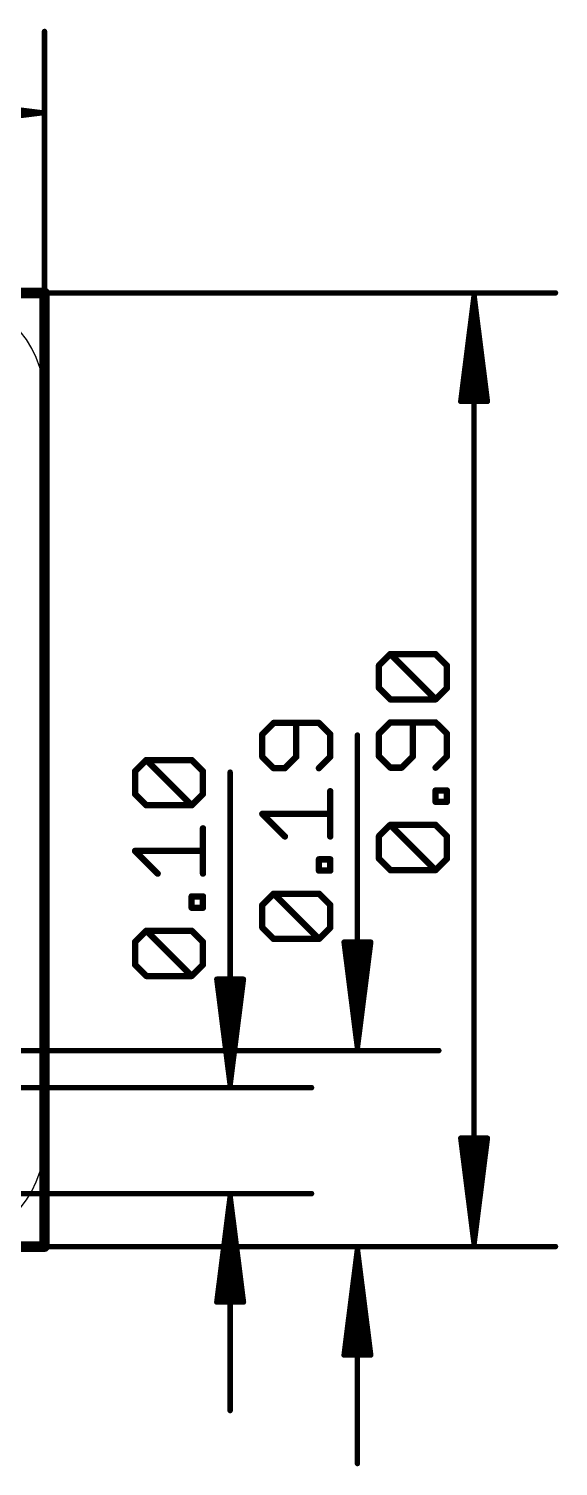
# Model space of a CAD drawing. Extents: x -9.8 to 63.1, y -5.4 to 29.5.
# Drawn here: x 50.42 to 63.1, y -5.27 to 29.19 of the extents above; entities that cross this region are included whole.
import ezdxf

# ---------------------------------------------------------------- set-up
doc = ezdxf.new("R2010")
doc.units = 0
for name, color, linetype in [('1', 12, 'CONTINUOUS'), ('16', 132, 'CONTINUOUS'), ('20', 4, 'CONTINUOUS'), ('47', 253, 'CONTINUOUS')]:
    doc.layers.add(name, color=color, linetype=linetype)

msp = doc.modelspace()

# ---------------------------------------------------------------- linework, layer by layer
at = {"layer": '1', "const_width": 0.254}
for points in [[(50.8, 22.86), (0, 22.86)], [(50.8, 0), (50.8, 22.86)], [(0, 0), (50.8, 0)]]:
    msp.add_lwpolyline(points, dxfattribs=at)
at = {"layer": '1', "const_width": 0.127}
for points in [[(50.8635, 22.86, 1), (50.7365, 22.86)], [(50.8, 22.7965, 1), (50.8, 22.9235)], [(50.7365, 0, 1), (50.8635, 0)], [(50.8, -0.0635, 1), (50.8, 0.0635)]]:
    msp.add_lwpolyline(points, format="xyb", dxfattribs=at)
at = {"layer": '16', "const_width": 0.254}
for points in [[(50.8, 22.86), (0, 22.86)], [(50.8, 0), (50.8, 22.86)], [(0, 0), (50.8, 0)]]:
    msp.add_lwpolyline(points, dxfattribs=at)
at = {"layer": '16', "const_width": 0.127}
for points in [[(50.8635, 22.86, 1), (50.7365, 22.86)], [(50.8, 22.7965, 1), (50.8, 22.9235)], [(50.7365, 0, 1), (50.8635, 0)], [(50.8, -0.0635, 1), (50.8, 0.0635)]]:
    msp.add_lwpolyline(points, format="xyb", dxfattribs=at)
at = {"layer": '20'}
for p, q in [((50.8, 20.32), (50.8, 2.54)), ((50.8, 2.54), (50.8, 20.32))]:
    msp.add_line(p, q, dxfattribs=at)
for centre, start, end in [((48.26, 20.32), 0, 90), ((48.26, 20.32), 0, 90), ((48.26, 2.54), 270, 0), ((48.26, 2.54), 270, 0)]:
    msp.add_arc(centre, 2.54, start, end, dxfattribs=at)
at = {"layer": '47'}
for points, const_width in [([(50.8, 10.541), (50.8, 29.128)], 0.13), ([(0.065, 27.178), (50.735, 27.178)], 0.13), ([(50.735, 27.178), (48.2, 27.4972)], 0.13), ([(50.735, 27.178), (48.2, 27.438)], 0.13), ([(50.735, 27.178), (48.2, 27.308)], 0.13), ([(48.2, 26.8588), (50.735, 27.178)], 0.13), ([(48.2, 27.048), (50.735, 27.178)], 0.13), ([(48.2, 26.918), (50.735, 27.178)], 0.13), ([(20.955, 22.86), (63.037, 22.86)], 0.13), ([(61.087, 22.795), (60.7678, 20.26)], 0.13), ([(61.087, 22.795), (60.827, 20.26)], 0.13), ([(61.087, 22.795), (60.957, 20.26)], 0.13), ([(61.087, 0.065), (61.087, 22.795)], 0.13), ([(61.4062, 20.26), (61.087, 22.795)], 0.13), ([(61.217, 20.26), (61.087, 22.795)], 0.13), ([(61.347, 20.26), (61.087, 22.795)], 0.13), ([(60.7678, 20.26), (61.4062, 20.26)], 0.13), ([(58.8093, 13.9312), (59.0805, 14.2024)], 0.1524), ([(59.0805, 14.2024), (60.1651, 14.2024)], 0.1524), ([(60.1651, 13.1177), (59.0805, 14.2024)], 0.1524), ([(60.1651, 14.2024), (60.4363, 13.9312)], 0.1524), ([(58.8093, 13.3889), (58.8093, 13.9312)], 0.1524), ([(60.4363, 13.9312), (60.4363, 13.3889)], 0.1524), ([(59.0805, 13.1177), (58.8093, 13.3889)], 0.1524), ([(60.4363, 13.3889), (60.1651, 13.1177)], 0.1524), ([(60.1651, 13.1177), (59.0805, 13.1177)], 0.1524), ([(56.2865, 12.5528), (56.0153, 12.2816)], 0.1524), ([(57.3711, 12.5528), (56.2865, 12.5528)], 0.1524), ([(56.8288, 11.7393), (56.8288, 12.5528)], 0.1524), ([(57.6423, 12.2816), (57.3711, 12.5528)], 0.1524), ([(59.0805, 12.5652), (58.8093, 12.294)], 0.1524), ([(60.1651, 12.5652), (59.0805, 12.5652)], 0.1524), ([(59.6228, 11.7517), (59.6228, 12.5652)], 0.1524), ([(60.4363, 12.294), (60.1651, 12.5652)], 0.1524), ([(56.0153, 12.2816), (56.0153, 11.7393)], 0.1524), ([(57.6423, 11.7393), (57.6423, 12.2816)], 0.1524), ([(58.293, 4.764), (58.293, 12.2618)], 0.13), ([(58.8093, 12.294), (58.8093, 11.7517)], 0.1524), ([(60.4363, 11.7517), (60.4363, 12.294)], 0.1524), ([(52.9673, 11.3926), (53.2385, 11.6638)], 0.1524), ([(53.2385, 11.6638), (54.3231, 11.6638)], 0.1524), ([(54.3231, 10.5791), (53.2385, 11.6638)], 0.1524), ([(54.3231, 11.6638), (54.5943, 11.3926)], 0.1524), ([(56.0153, 11.7393), (56.2865, 11.4681)], 0.1524), ([(56.5576, 11.4681), (56.8288, 11.7393)], 0.1524), ([(57.3711, 11.4681), (57.6423, 11.7393)], 0.1524), ([(58.8093, 11.7517), (59.0805, 11.4805)], 0.1524), ([(59.3516, 11.4805), (59.6228, 11.7517)], 0.1524), ([(60.1651, 11.4805), (60.4363, 11.7517)], 0.1524), ([(52.9673, 10.8503), (52.9673, 11.3926)], 0.1524), ([(54.5943, 11.3926), (54.5943, 10.8503)], 0.1524), ([(55.245, 3.875), (55.245, 11.3728)], 0.13), ([(56.2865, 11.4681), (56.5576, 11.4681)], 0.1524), ([(59.0805, 11.4805), (59.3516, 11.4805)], 0.1524), ([(53.2385, 10.5791), (52.9673, 10.8503)], 0.1524), ([(54.5943, 10.8503), (54.3231, 10.5791)], 0.1524), ([(57.6423, 9.8309), (57.6423, 10.9156)], 0.1524), ([(60.1651, 10.662), (60.1651, 10.9331)], 0.1524), ([(60.1651, 10.9331), (60.4363, 10.9331)], 0.1524), ([(60.4363, 10.662), (60.1651, 10.662)], 0.1524), ([(60.4363, 10.9331), (60.4363, 10.662)], 0.1524), ([(54.3231, 10.5791), (53.2385, 10.5791)], 0.1524), ([(56.5576, 9.8309), (56.0153, 10.3733)], 0.1524), ([(56.0153, 10.3733), (57.6423, 10.3733)], 0.1524), ([(54.5943, 8.9419), (54.5943, 10.0266)], 0.1524), ([(58.8093, 9.8383), (59.0805, 10.1095)], 0.1524), ([(59.0805, 10.1095), (60.1651, 10.1095)], 0.1524), ([(60.1651, 9.0248), (59.0805, 10.1095)], 0.1524), ([(60.1651, 10.1095), (60.4363, 9.8383)], 0.1524), ([(58.8093, 9.296), (58.8093, 9.8383)], 0.1524), ([(60.4363, 9.8383), (60.4363, 9.296)], 0.1524), ([(53.5096, 8.9419), (52.9673, 9.4843)], 0.1524), ([(52.9673, 9.4843), (54.5943, 9.4843)], 0.1524), ([(57.3711, 9.0124), (57.3711, 9.2835)], 0.1524), ([(57.3711, 9.2835), (57.6423, 9.2835)], 0.1524), ([(57.6423, 9.2835), (57.6423, 9.0124)], 0.1524), ([(59.0805, 9.0248), (58.8093, 9.296)], 0.1524), ([(60.4363, 9.296), (60.1651, 9.0248)], 0.1524), ([(57.6423, 9.0124), (57.3711, 9.0124)], 0.1524), ([(60.1651, 9.0248), (59.0805, 9.0248)], 0.1524), ([(54.3231, 8.1234), (54.3231, 8.3945)], 0.1524), ([(54.3231, 8.3945), (54.5943, 8.3945)], 0.1524), ([(54.5943, 8.3945), (54.5943, 8.1234)], 0.1524), ([(56.0153, 8.1887), (56.2865, 8.4599)], 0.1524), ([(56.2865, 8.4599), (57.3711, 8.4599)], 0.1524), ([(57.3711, 7.3752), (56.2865, 8.4599)], 0.1524), ([(57.3711, 8.4599), (57.6423, 8.1887)], 0.1524), ([(54.5943, 8.1234), (54.3231, 8.1234)], 0.1524), ([(56.0153, 7.6464), (56.0153, 8.1887)], 0.1524), ([(57.6423, 8.1887), (57.6423, 7.6464)], 0.1524), ([(52.9673, 7.2997), (53.2385, 7.5709)], 0.1524), ([(53.2385, 7.5709), (54.3231, 7.5709)], 0.1524), ([(54.3231, 6.4862), (53.2385, 7.5709)], 0.1524), ([(54.3231, 7.5709), (54.5943, 7.2997)], 0.1524), ([(56.2865, 7.3752), (56.0153, 7.6464)], 0.1524), ([(57.6423, 7.6464), (57.3711, 7.3752)], 0.1524), ([(52.9673, 6.7574), (52.9673, 7.2997)], 0.1524), ([(54.5943, 7.2997), (54.5943, 6.7574)], 0.1524), ([(57.3711, 7.3752), (56.2865, 7.3752)], 0.1524), ([(58.293, 4.764), (57.9738, 7.299)], 0.13), ([(57.9738, 7.299), (58.6122, 7.299)], 0.13), ([(58.293, 4.764), (58.033, 7.299)], 0.13), ([(58.293, 4.764), (58.163, 7.299)], 0.13), ([(58.6122, 7.299), (58.293, 4.764)], 0.13), ([(58.423, 7.299), (58.293, 4.764)], 0.13), ([(58.553, 7.299), (58.293, 4.764)], 0.13), ([(53.2385, 6.4862), (52.9673, 6.7574)], 0.1524), ([(54.3231, 6.4862), (53.2385, 6.4862)], 0.1524), ([(54.5943, 6.7574), (54.3231, 6.4862)], 0.1524), ([(55.245, 3.875), (54.9258, 6.41)], 0.13), ([(54.9258, 6.41), (55.5642, 6.41)], 0.13), ([(55.245, 3.875), (54.985, 6.41)], 0.13), ([(55.245, 3.875), (55.115, 6.41)], 0.13), ([(55.5642, 6.41), (55.245, 3.875)], 0.13), ([(55.375, 6.41), (55.245, 3.875)], 0.13), ([(55.505, 6.41), (55.245, 3.875)], 0.13), ([(41.91, 4.699), (60.243, 4.699)], 0.13), ([(48.26, 3.81), (57.195, 3.81)], 0.13), ([(61.087, 0.065), (60.7678, 2.6)], 0.13), ([(60.7678, 2.6), (61.4062, 2.6)], 0.13), ([(61.087, 0.065), (60.827, 2.6)], 0.13), ([(61.087, 0.065), (60.957, 2.6)], 0.13), ([(61.4062, 2.6), (61.087, 0.065)], 0.13), ([(61.217, 2.6), (61.087, 0.065)], 0.13), ([(61.347, 2.6), (61.087, 0.065)], 0.13), ([(48.26, 1.27), (57.195, 1.27)], 0.13), ([(55.245, 1.205), (54.9258, -1.33)], 0.13), ([(55.245, 1.205), (54.985, -1.33)], 0.13), ([(55.245, 1.205), (55.115, -1.33)], 0.13), ([(55.245, 1.205), (55.245, -3.93)], 0.13), ([(55.5642, -1.33), (55.245, 1.205)], 0.13), ([(55.375, -1.33), (55.245, 1.205)], 0.13), ([(55.505, -1.33), (55.245, 1.205)], 0.13), ([(20.955, 0), (63.037, 0)], 0.13), ([(42.164, 0), (60.243, 0)], 0.13), ([(58.293, -0.065), (57.9738, -2.6)], 0.13), ([(58.293, -0.065), (58.033, -2.6)], 0.13), ([(58.293, -0.065), (58.163, -2.6)], 0.13), ([(58.293, -0.065), (58.293, -5.2)], 0.13), ([(58.6122, -2.6), (58.293, -0.065)], 0.13), ([(58.423, -2.6), (58.293, -0.065)], 0.13), ([(58.553, -2.6), (58.293, -0.065)], 0.13), ([(54.9258, -1.33), (55.5642, -1.33)], 0.13), ([(57.9738, -2.6), (58.6122, -2.6)], 0.13)]:
    msp.add_lwpolyline(points, dxfattribs=dict(at, const_width=const_width))
for points, const_width in [([(50.8325, 29.128, 1), (50.7675, 29.128)], 0.065), ([(50.7391, 27.1458, 1), (50.7309, 27.2102)], 0.065), ([(50.7309, 27.1458, 1), (50.7391, 27.2102)], 0.065), ([(50.7383, 27.1457, 1), (50.7317, 27.2103)], 0.065), ([(50.7317, 27.1457, 1), (50.7383, 27.2103)], 0.065), ([(50.7333, 27.1455, 1), (50.7367, 27.2105)], 0.065), ([(50.7367, 27.1455, 1), (50.7333, 27.2105)], 0.065), ([(50.735, 27.1455, 1), (50.735, 27.2105)], 0.065), ([(61.1195, 22.795, 1), (61.0545, 22.795)], 0.065), ([(61.1192, 22.7991, 1), (61.0548, 22.7909)], 0.065), ([(61.1195, 22.7933, 1), (61.0545, 22.7967)], 0.065), ([(61.1195, 22.7967, 1), (61.0545, 22.7933)], 0.065), ([(61.1193, 22.7983, 1), (61.0547, 22.7917)], 0.065), ([(61.1193, 22.7917, 1), (61.0547, 22.7983)], 0.065), ([(61.1192, 22.7909, 1), (61.0548, 22.7991)], 0.065), ([(63.037, 22.8275, 1), (63.037, 22.8925)], 0.065), ([(60.7355, 20.2641, 1), (60.8, 20.2559)], 0.065), ([(60.7678, 20.2925, 1), (60.7678, 20.2275)], 0.065), ([(60.7947, 20.2633, 1), (60.8593, 20.2567)], 0.065), ([(60.9245, 20.2617, 1), (60.9895, 20.2583)], 0.065), ([(61.1845, 20.2583, 1), (61.2495, 20.2617)], 0.065), ([(61.3147, 20.2567, 1), (61.3793, 20.2633)], 0.065), ([(61.374, 20.2559, 1), (61.4385, 20.2641)], 0.065), ([(61.4062, 20.2275, 1), (61.4062, 20.2925)], 0.065), ([(59.1074, 14.2293, 1), (59.0535, 14.1754)], 0.0762), ([(59.0805, 14.2405, 1), (59.0805, 14.1643)], 0.0762), ([(59.1074, 14.1754, 1), (59.0535, 14.2293)], 0.0762), ([(60.1921, 14.2293, 1), (60.1382, 14.1754)], 0.0762), ([(60.1651, 14.1643, 1), (60.1651, 14.2405)], 0.0762), ([(58.8474, 13.9312, 1), (58.7712, 13.9312)], 0.0762), ([(58.7824, 13.9581, 1), (58.8363, 13.9043)], 0.0762), ([(60.4744, 13.9312, 1), (60.3982, 13.9312)], 0.0762), ([(60.4094, 13.9043, 1), (60.4632, 13.9581)], 0.0762), ([(58.8363, 13.4158, 1), (58.7824, 13.3619)], 0.0762), ([(60.4632, 13.3619, 1), (60.4094, 13.4158)], 0.0762), ([(58.7712, 13.3889, 1), (58.8474, 13.3889)], 0.0762), ([(59.0805, 13.1558, 1), (59.0805, 13.0796)], 0.0762), ([(59.0535, 13.0908, 1), (59.1074, 13.1446)], 0.0762), ([(60.1382, 13.1446, 1), (60.1921, 13.0908)], 0.0762), ([(60.1382, 13.0908, 1), (60.1921, 13.1446)], 0.0762), ([(60.1651, 13.0796, 1), (60.1651, 13.1558)], 0.0762), ([(60.3982, 13.3889, 1), (60.4744, 13.3889)], 0.0762), ([(56.2865, 12.5909, 1), (56.2865, 12.5147)], 0.0762), ([(56.3134, 12.5258, 1), (56.2595, 12.5797)], 0.0762), ([(56.8669, 12.5528, 1), (56.7907, 12.5528)], 0.0762), ([(57.3981, 12.5797, 1), (57.3442, 12.5258)], 0.0762), ([(57.3711, 12.5147, 1), (57.3711, 12.5909)], 0.0762), ([(59.0805, 12.6033, 1), (59.0805, 12.5271)], 0.0762), ([(59.1074, 12.5383, 1), (59.0535, 12.5921)], 0.0762), ([(59.6609, 12.5652, 1), (59.5847, 12.5652)], 0.0762), ([(60.1921, 12.5921, 1), (60.1382, 12.5383)], 0.0762), ([(60.1651, 12.5271, 1), (60.1651, 12.6033)], 0.0762), ([(56.0534, 12.2816, 1), (55.9772, 12.2816)], 0.0762), ([(55.9884, 12.3085, 1), (56.0423, 12.2546)], 0.0762), ([(57.6804, 12.2816, 1), (57.6042, 12.2816)], 0.0762), ([(57.6154, 12.2546, 1), (57.6692, 12.3085)], 0.0762), ([(58.3255, 12.2618, 1), (58.2605, 12.2618)], 0.065), ([(58.8474, 12.294, 1), (58.7712, 12.294)], 0.0762), ([(58.7824, 12.321, 1), (58.8363, 12.2671)], 0.0762), ([(60.4744, 12.294, 1), (60.3982, 12.294)], 0.0762), ([(60.4094, 12.2671, 1), (60.4632, 12.321)], 0.0762), ([(53.2654, 11.6907, 1), (53.2115, 11.6368)], 0.0762), ([(53.2385, 11.7019, 1), (53.2385, 11.6257)], 0.0762), ([(53.2654, 11.6368, 1), (53.2115, 11.6907)], 0.0762), ([(54.3501, 11.6907, 1), (54.2962, 11.6368)], 0.0762), ([(54.3231, 11.6257, 1), (54.3231, 11.7019)], 0.0762), ([(56.0423, 11.7662, 1), (55.9884, 11.7123)], 0.0762), ([(55.9772, 11.7393, 1), (56.0534, 11.7393)], 0.0762), ([(56.7907, 11.7393, 1), (56.8669, 11.7393)], 0.0762), ([(56.8557, 11.7123, 1), (56.8019, 11.7662)], 0.0762), ([(57.6042, 11.7393, 1), (57.6804, 11.7393)], 0.0762), ([(57.6692, 11.7123, 1), (57.6154, 11.7662)], 0.0762), ([(58.7712, 11.7517, 1), (58.8474, 11.7517)], 0.0762), ([(58.8363, 11.7786, 1), (58.7824, 11.7248)], 0.0762), ([(59.5847, 11.7517, 1), (59.6609, 11.7517)], 0.0762), ([(59.6497, 11.7248, 1), (59.5959, 11.7786)], 0.0762), ([(60.3982, 11.7517, 1), (60.4744, 11.7517)], 0.0762), ([(60.4632, 11.7248, 1), (60.4094, 11.7786)], 0.0762), ([(53.0054, 11.3926, 1), (52.9292, 11.3926)], 0.0762), ([(52.9404, 11.4195, 1), (52.9943, 11.3656)], 0.0762), ([(54.6324, 11.3926, 1), (54.5562, 11.3926)], 0.0762), ([(54.5674, 11.3656, 1), (54.6212, 11.4195)], 0.0762), ([(55.2775, 11.3728, 1), (55.2125, 11.3728)], 0.065), ([(56.2865, 11.5062, 1), (56.2865, 11.43)], 0.0762), ([(56.2595, 11.4411, 1), (56.3134, 11.495)], 0.0762), ([(56.5307, 11.495, 1), (56.5846, 11.4411)], 0.0762), ([(56.5576, 11.43, 1), (56.5576, 11.5062)], 0.0762), ([(57.3442, 11.495, 1), (57.3981, 11.4411)], 0.0762), ([(59.0805, 11.5186, 1), (59.0805, 11.4424)], 0.0762), ([(59.0535, 11.4536, 1), (59.1074, 11.5075)], 0.0762), ([(59.3247, 11.5075, 1), (59.3786, 11.4536)], 0.0762), ([(59.3516, 11.4424, 1), (59.3516, 11.5186)], 0.0762), ([(60.1382, 11.5075, 1), (60.1921, 11.4536)], 0.0762), ([(52.9943, 10.8772, 1), (52.9404, 10.8233)], 0.0762), ([(52.9292, 10.8503, 1), (53.0054, 10.8503)], 0.0762), ([(54.5562, 10.8503, 1), (54.6324, 10.8503)], 0.0762), ([(54.6212, 10.8233, 1), (54.5674, 10.8772)], 0.0762), ([(57.6804, 10.9156, 1), (57.6042, 10.9156)], 0.0762), ([(60.2032, 10.9331, 1), (60.127, 10.9331)], 0.0762), ([(60.1651, 10.9712, 1), (60.1651, 10.895)], 0.0762), ([(60.1651, 10.7001, 1), (60.1651, 10.6239)], 0.0762), ([(60.127, 10.662, 1), (60.2032, 10.662)], 0.0762), ([(60.4744, 10.9331, 1), (60.3982, 10.9331)], 0.0762), ([(60.3982, 10.662, 1), (60.4744, 10.662)], 0.0762), ([(60.4363, 10.895, 1), (60.4363, 10.9712)], 0.0762), ([(60.4363, 10.6239, 1), (60.4363, 10.7001)], 0.0762), ([(50.7675, 10.541, 1), (50.8325, 10.541)], 0.065), ([(53.2385, 10.6172, 1), (53.2385, 10.541)], 0.0762), ([(53.2115, 10.5521, 1), (53.2654, 10.606)], 0.0762), ([(54.2962, 10.606, 1), (54.3501, 10.5521)], 0.0762), ([(54.2962, 10.5521, 1), (54.3501, 10.606)], 0.0762), ([(54.3231, 10.541, 1), (54.3231, 10.6172)], 0.0762), ([(56.0423, 10.4002, 1), (55.9884, 10.3463)], 0.0762), ([(56.0153, 10.4114, 1), (56.0153, 10.3352)], 0.0762), ([(57.6423, 10.3352, 1), (57.6423, 10.4114)], 0.0762), ([(54.6324, 10.0266, 1), (54.5562, 10.0266)], 0.0762), ([(59.1074, 10.1364, 1), (59.0535, 10.0825)], 0.0762), ([(59.0805, 10.1476, 1), (59.0805, 10.0714)], 0.0762), ([(59.1074, 10.0825, 1), (59.0535, 10.1364)], 0.0762), ([(60.1921, 10.1364, 1), (60.1382, 10.0825)], 0.0762), ([(60.1651, 10.0714, 1), (60.1651, 10.1476)], 0.0762), ([(56.5307, 9.804, 1), (56.5846, 9.8579)], 0.0762), ([(57.6042, 9.8309, 1), (57.6804, 9.8309)], 0.0762), ([(58.8474, 9.8383, 1), (58.7712, 9.8383)], 0.0762), ([(58.7824, 9.8652, 1), (58.8363, 9.8114)], 0.0762), ([(60.4744, 9.8383, 1), (60.3982, 9.8383)], 0.0762), ([(60.4094, 9.8114, 1), (60.4632, 9.8652)], 0.0762), ([(52.9943, 9.5112, 1), (52.9404, 9.4573)], 0.0762), ([(52.9673, 9.5224, 1), (52.9673, 9.4462)], 0.0762), ([(54.5943, 9.4462, 1), (54.5943, 9.5224)], 0.0762), ([(57.4092, 9.2835, 1), (57.333, 9.2835)], 0.0762), ([(57.3711, 9.3216, 1), (57.3711, 9.2454)], 0.0762), ([(57.6804, 9.2835, 1), (57.6042, 9.2835)], 0.0762), ([(57.6423, 9.2454, 1), (57.6423, 9.3216)], 0.0762), ([(58.8363, 9.3229, 1), (58.7824, 9.269)], 0.0762), ([(58.7712, 9.296, 1), (58.8474, 9.296)], 0.0762), ([(60.3982, 9.296, 1), (60.4744, 9.296)], 0.0762), ([(60.4632, 9.269, 1), (60.4094, 9.3229)], 0.0762), ([(53.4827, 8.915, 1), (53.5366, 8.9689)], 0.0762), ([(54.5562, 8.9419, 1), (54.6324, 8.9419)], 0.0762), ([(57.3711, 9.0505, 1), (57.3711, 8.9743)], 0.0762), ([(57.333, 9.0124, 1), (57.4092, 9.0124)], 0.0762), ([(57.6042, 9.0124, 1), (57.6804, 9.0124)], 0.0762), ([(57.6423, 8.9743, 1), (57.6423, 9.0505)], 0.0762), ([(59.0805, 9.0629, 1), (59.0805, 8.9867)], 0.0762), ([(59.0535, 8.9979, 1), (59.1074, 9.0518)], 0.0762), ([(60.1382, 9.0518, 1), (60.1921, 8.9979)], 0.0762), ([(60.1382, 8.9979, 1), (60.1921, 9.0518)], 0.0762), ([(60.1651, 8.9867, 1), (60.1651, 9.0629)], 0.0762), ([(54.3612, 8.3945, 1), (54.285, 8.3945)], 0.0762), ([(54.3231, 8.4326, 1), (54.3231, 8.3564)], 0.0762), ([(54.6324, 8.3945, 1), (54.5562, 8.3945)], 0.0762), ([(54.5943, 8.3564, 1), (54.5943, 8.4326)], 0.0762), ([(56.3134, 8.4868, 1), (56.2595, 8.4329)], 0.0762), ([(56.2865, 8.498, 1), (56.2865, 8.4218)], 0.0762), ([(56.3134, 8.4329, 1), (56.2595, 8.4868)], 0.0762), ([(57.3981, 8.4868, 1), (57.3442, 8.4329)], 0.0762), ([(57.3711, 8.4218, 1), (57.3711, 8.498)], 0.0762), ([(54.3231, 8.1615, 1), (54.3231, 8.0853)], 0.0762), ([(54.285, 8.1234, 1), (54.3612, 8.1234)], 0.0762), ([(54.5562, 8.1234, 1), (54.6324, 8.1234)], 0.0762), ([(54.5943, 8.0853, 1), (54.5943, 8.1615)], 0.0762), ([(56.0534, 8.1887, 1), (55.9772, 8.1887)], 0.0762), ([(55.9884, 8.2156, 1), (56.0423, 8.1618)], 0.0762), ([(57.6804, 8.1887, 1), (57.6042, 8.1887)], 0.0762), ([(57.6154, 8.1618, 1), (57.6692, 8.2156)], 0.0762), ([(53.2654, 7.5978, 1), (53.2115, 7.5439)], 0.0762), ([(53.2385, 7.609, 1), (53.2385, 7.5328)], 0.0762), ([(53.2654, 7.5439, 1), (53.2115, 7.5978)], 0.0762), ([(54.3501, 7.5978, 1), (54.2962, 7.5439)], 0.0762), ([(54.3231, 7.5328, 1), (54.3231, 7.609)], 0.0762), ([(56.0423, 7.6733, 1), (55.9884, 7.6194)], 0.0762), ([(55.9772, 7.6464, 1), (56.0534, 7.6464)], 0.0762), ([(57.6042, 7.6464, 1), (57.6804, 7.6464)], 0.0762), ([(57.6692, 7.6194, 1), (57.6154, 7.6733)], 0.0762), ([(53.0054, 7.2997, 1), (52.9292, 7.2997)], 0.0762), ([(52.9404, 7.3266, 1), (52.9943, 7.2728)], 0.0762), ([(54.6324, 7.2997, 1), (54.5562, 7.2997)], 0.0762), ([(54.5674, 7.2728, 1), (54.6212, 7.3266)], 0.0762), ([(56.2865, 7.4133, 1), (56.2865, 7.3371)], 0.0762), ([(56.2595, 7.3483, 1), (56.3134, 7.4021)], 0.0762), ([(57.3442, 7.4021, 1), (57.3981, 7.3483)], 0.0762), ([(57.3442, 7.3483, 1), (57.3981, 7.4021)], 0.0762), ([(57.3711, 7.3371, 1), (57.3711, 7.4133)], 0.0762), ([(58.006, 7.3031, 1), (57.9415, 7.2949)], 0.065), ([(57.9738, 7.3315, 1), (57.9738, 7.2665)], 0.065), ([(58.0653, 7.3023, 1), (58.0007, 7.2957)], 0.065), ([(58.1955, 7.3007, 1), (58.1305, 7.2973)], 0.065), ([(58.4555, 7.2973, 1), (58.3905, 7.3007)], 0.065), ([(58.5853, 7.2957, 1), (58.5207, 7.3023)], 0.065), ([(58.6445, 7.2949, 1), (58.58, 7.3031)], 0.065), ([(58.6122, 7.2665, 1), (58.6122, 7.3315)], 0.065), ([(52.9943, 6.7843, 1), (52.9404, 6.7304)], 0.0762), ([(52.9292, 6.7574, 1), (53.0054, 6.7574)], 0.0762), ([(53.2385, 6.5243, 1), (53.2385, 6.4481)], 0.0762), ([(53.2115, 6.4593, 1), (53.2654, 6.5131)], 0.0762), ([(54.2962, 6.5131, 1), (54.3501, 6.4593)], 0.0762), ([(54.2962, 6.4593, 1), (54.3501, 6.5131)], 0.0762), ([(54.3231, 6.4481, 1), (54.3231, 6.5243)], 0.0762), ([(54.5562, 6.7574, 1), (54.6324, 6.7574)], 0.0762), ([(54.6212, 6.7304, 1), (54.5674, 6.7843)], 0.0762), ([(54.958, 6.4141, 1), (54.8935, 6.4059)], 0.065), ([(54.9258, 6.4425, 1), (54.9258, 6.3775)], 0.065), ([(55.0173, 6.4133, 1), (54.9527, 6.4067)], 0.065), ([(55.1475, 6.4117, 1), (55.0825, 6.4083)], 0.065), ([(55.4075, 6.4083, 1), (55.3425, 6.4117)], 0.065), ([(55.5373, 6.4067, 1), (55.4727, 6.4133)], 0.065), ([(55.5965, 6.4059, 1), (55.532, 6.4141)], 0.065), ([(55.5642, 6.3775, 1), (55.5642, 6.4425)], 0.065), ([(58.2608, 4.7681, 1), (58.3252, 4.7599)], 0.065), ([(58.2607, 4.7673, 1), (58.3253, 4.7607)], 0.065), ([(58.2605, 4.7623, 1), (58.3255, 4.7657)], 0.065), ([(58.2605, 4.7657, 1), (58.3255, 4.7623)], 0.065), ([(58.2605, 4.764, 1), (58.3255, 4.764)], 0.065), ([(58.2607, 4.7607, 1), (58.3253, 4.7673)], 0.065), ([(58.2608, 4.7599, 1), (58.3252, 4.7681)], 0.065), ([(60.243, 4.6665, 1), (60.243, 4.7315)], 0.065), ([(55.2128, 3.8791, 1), (55.2772, 3.8709)], 0.065), ([(55.2127, 3.8783, 1), (55.2773, 3.8717)], 0.065), ([(55.2125, 3.8733, 1), (55.2775, 3.8767)], 0.065), ([(55.2125, 3.8767, 1), (55.2775, 3.8733)], 0.065), ([(55.2125, 3.875, 1), (55.2775, 3.875)], 0.065), ([(55.2127, 3.8717, 1), (55.2773, 3.8783)], 0.065), ([(55.2128, 3.8709, 1), (55.2772, 3.8791)], 0.065), ([(57.195, 3.7775, 1), (57.195, 3.8425)], 0.065), ([(60.8, 2.6041, 1), (60.7355, 2.5959)], 0.065), ([(60.7678, 2.6325, 1), (60.7678, 2.5675)], 0.065), ([(60.8593, 2.6033, 1), (60.7947, 2.5967)], 0.065), ([(60.9895, 2.6017, 1), (60.9245, 2.5983)], 0.065), ([(61.2495, 2.5983, 1), (61.1845, 2.6017)], 0.065), ([(61.3793, 2.5967, 1), (61.3147, 2.6033)], 0.065), ([(61.4385, 2.5959, 1), (61.374, 2.6041)], 0.065), ([(61.4062, 2.5675, 1), (61.4062, 2.6325)], 0.065), ([(55.2775, 1.205, 1), (55.2125, 1.205)], 0.065), ([(55.2772, 1.2091, 1), (55.2128, 1.2009)], 0.065), ([(55.2775, 1.2033, 1), (55.2125, 1.2067)], 0.065), ([(55.2775, 1.2067, 1), (55.2125, 1.2033)], 0.065), ([(55.2773, 1.2083, 1), (55.2127, 1.2017)], 0.065), ([(55.2773, 1.2017, 1), (55.2127, 1.2083)], 0.065), ([(55.2772, 1.2009, 1), (55.2128, 1.2091)], 0.065), ([(57.195, 1.2375, 1), (57.195, 1.3025)], 0.065), ([(58.3255, -0.0667, 1), (58.2605, -0.0633)], 0.065), ([(58.3255, -0.0633, 1), (58.2605, -0.0667)], 0.065), ([(60.243, -0.0325, 1), (60.243, 0.0325)], 0.065), ([(61.0548, 0.0691, 1), (61.1192, 0.0609)], 0.065), ([(61.0547, 0.0683, 1), (61.1193, 0.0617)], 0.065), ([(61.0545, 0.0633, 1), (61.1195, 0.0667)], 0.065), ([(61.0545, 0.0667, 1), (61.1195, 0.0633)], 0.065), ([(61.0545, 0.065, 1), (61.1195, 0.065)], 0.065), ([(61.0547, 0.0617, 1), (61.1193, 0.0683)], 0.065), ([(61.0548, 0.0609, 1), (61.1192, 0.0691)], 0.065), ([(63.037, -0.0325, 1), (63.037, 0.0325)], 0.065), ([(58.3255, -0.065, 1), (58.2605, -0.065)], 0.065), ([(58.3252, -0.0609, 1), (58.2608, -0.0691)], 0.065), ([(58.3253, -0.0617, 1), (58.2607, -0.0683)], 0.065), ([(58.3253, -0.0683, 1), (58.2607, -0.0617)], 0.065), ([(58.3252, -0.0691, 1), (58.2608, -0.0609)], 0.065), ([(54.8935, -1.3259, 1), (54.958, -1.3341)], 0.065), ([(54.9258, -1.2975, 1), (54.9258, -1.3625)], 0.065), ([(54.9527, -1.3267, 1), (55.0173, -1.3333)], 0.065), ([(55.0825, -1.3283, 1), (55.1475, -1.3317)], 0.065), ([(55.3425, -1.3317, 1), (55.4075, -1.3283)], 0.065), ([(55.4727, -1.3333, 1), (55.5373, -1.3267)], 0.065), ([(55.532, -1.3341, 1), (55.5965, -1.3259)], 0.065), ([(55.5642, -1.3625, 1), (55.5642, -1.2975)], 0.065), ([(57.9415, -2.5959, 1), (58.006, -2.6041)], 0.065), ([(57.9738, -2.5675, 1), (57.9738, -2.6325)], 0.065), ([(58.0007, -2.5967, 1), (58.0653, -2.6033)], 0.065), ([(58.1305, -2.5983, 1), (58.1955, -2.6017)], 0.065), ([(58.3905, -2.6017, 1), (58.4555, -2.5983)], 0.065), ([(58.5207, -2.6033, 1), (58.5853, -2.5967)], 0.065), ([(58.58, -2.6041, 1), (58.6445, -2.5959)], 0.065), ([(58.6122, -2.6325, 1), (58.6122, -2.5675)], 0.065), ([(55.2125, -3.93, 1), (55.2775, -3.93)], 0.065), ([(58.2605, -5.2, 1), (58.3255, -5.2)], 0.065)]:
    msp.add_lwpolyline(points, format="xyb", dxfattribs=dict(at, const_width=const_width))

doc.saveas('drawing.dxf')
